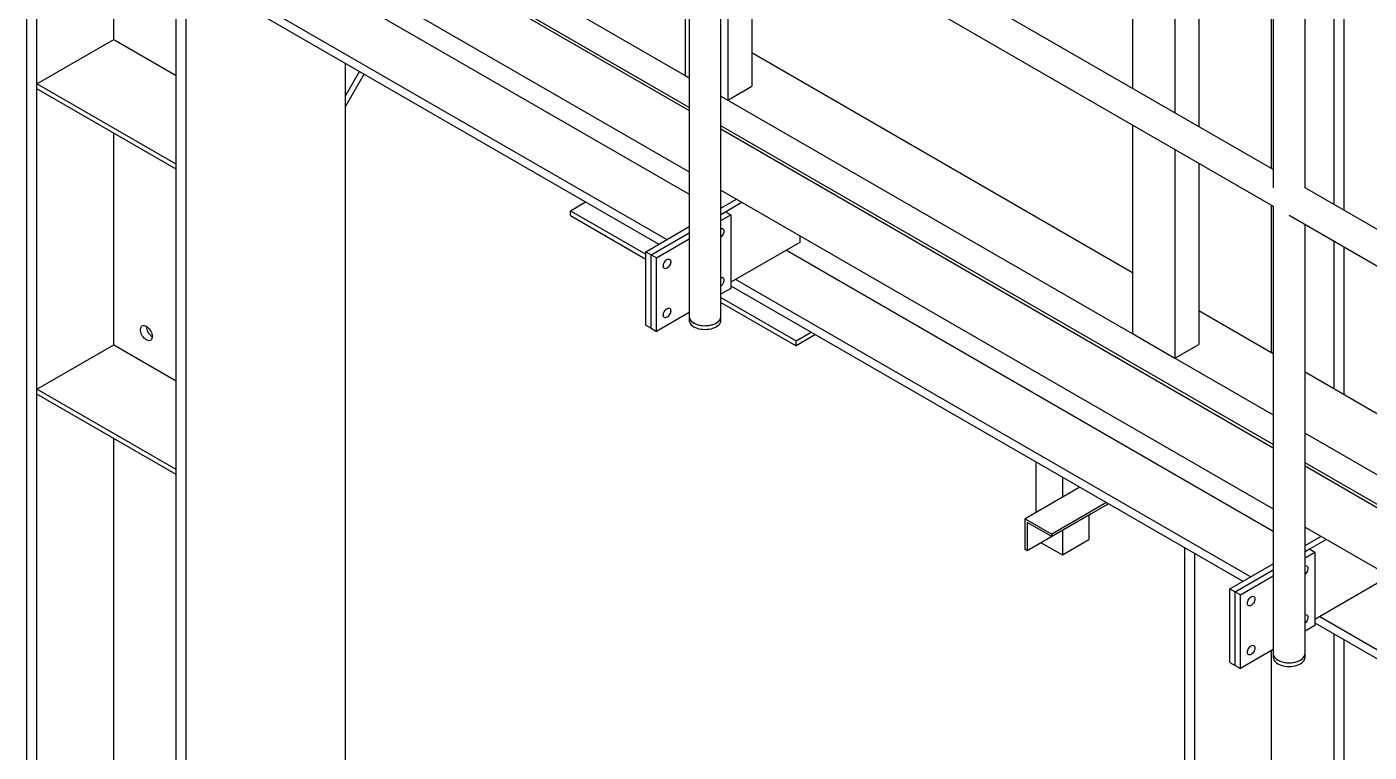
# Model space of a CAD drawing. Header units: millimetres. Extents: x 0 to 16187, y -20471 to 6290.
# Drawn here: x 1632.4 to 1766.5, y 5507.8 to 5580.2 of the extents above; entities that cross this region are included whole.
import ezdxf

# ---------------------------------------------------------------- set-up
doc = ezdxf.new("R2010")
doc.units = ezdxf.units.MM

msp = doc.modelspace()

# ---------------------------------------------------------------- linework, layer by layer
at = {"color": 7, "linetype": 'Continuous', "lineweight": 25}
for p, q in [((1762.94292, 5649.90379), (1762.94292, 5562.49558)), ((1763.95054, 5649.3221), (1763.95054, 5561.91389)), ((1643.40518, 5606.98421), (1698.57649, 5575.1345)), ((1698.57649, 5572.17233), (1643.40518, 5604.02205)), ((1643.40518, 5603.71589), (1698.57649, 5571.86617)), ((1749.47253, 5603.87013), (1749.47253, 5570.27186)), ((1747.08605, 5602.49244), (1747.08605, 5571.64955)), ((1742.84341, 5601.88014), (1742.84341, 5574.09878)), ((1643.40518, 5597.59184), (1698.57649, 5565.74212)), ((1756.9128, 5565.97669), (1701.74149, 5597.82641)), ((1698.18961, 5596.22234), (1698.18961, 5575.35784)), ((1698.57649, 5595.99899), (1698.57649, 5551.28848)), ((1700.15912, 5595.08536), (1756.9128, 5562.32216)), ((1701.74149, 5551.28848), (1701.74149, 5594.17188)), ((1702.43225, 5593.77311), (1702.43225, 5572.90861)), ((1756.9128, 5593.85615), (1756.9128, 5564.14957)), ((1760.0778, 5564.14957), (1760.0778, 5593.85615)), ((1632.42868, 5383.30226), (1632.42868, 5591.76533)), ((1649.95588, 5591.59754), (1698.57649, 5563.52945)), ((1704.81874, 5592.39542), (1704.81874, 5574.2863)), ((1633.43631, 5383.71859), (1633.43631, 5591.18364)), ((1644.38763, 5588.04589), (1695.53658, 5558.51823)), ((1644.89122, 5588.67378), (1696.33221, 5558.97753)), ((1756.71154, 5587.48357), (1756.71154, 5566.09288)), ((1641.09958, 5578.94992), (1641.09958, 5583.78527)), ((1647.33096, 5374.69936), (1647.33096, 5583.16243)), ((1648.33858, 5374.11767), (1648.33858, 5582.58074)), ((1633.43631, 5574.52601), (1641.09958, 5578.94992)), ((1641.09958, 5578.94992), (1647.33096, 5575.35262)), ((1704.81874, 5577.65398), (1742.84341, 5555.70281)), ((1664.24849, 5383.30226), (1664.24849, 5576.58046)), ((1664.24849, 5573.34136), (1665.65109, 5575.77075)), ((1664.24849, 5572.25877), (1666.11988, 5575.50013)), ((1698.18961, 5575.35784), (1698.57649, 5575.1345)), ((1633.43631, 5574.03608), (1633.43631, 5574.52601)), ((1647.33096, 5566.5048), (1633.43631, 5574.52601)), ((1647.33096, 5566.01487), (1633.43631, 5574.03608)), ((1702.43225, 5572.90861), (1704.81874, 5574.2863)), ((1701.74149, 5573.30738), (1702.43225, 5572.90861)), ((1701.74149, 5573.30738), (1756.9128, 5541.45766)), ((1756.9128, 5538.49549), (1701.74149, 5570.34521)), ((1701.74149, 5570.03906), (1756.9128, 5538.18934)), ((1742.84341, 5570.44425), (1742.84341, 5549.57975)), ((1641.09958, 5548.45212), (1641.09958, 5569.61217)), ((1747.08605, 5567.99502), (1747.08605, 5547.13053)), ((1647.33096, 5566.01487), (1647.33096, 5566.5048)), ((1749.47253, 5566.61734), (1749.47253, 5548.50821)), ((1701.74149, 5563.915), (1756.9128, 5532.06528)), ((1815.24911, 5532.29985), (1760.0778, 5564.14957)), ((1686.70797, 5561.85933), (1688.22848, 5562.73711)), ((1701.74149, 5562.10024), (1703.31329, 5563.00762)), ((1701.74149, 5561.48794), (1703.84362, 5562.70147)), ((1756.71154, 5562.43835), (1756.71154, 5547.69691)), ((1756.9128, 5562.32216), (1756.9128, 5517.61165)), ((1686.70797, 5561.85933), (1694.23865, 5557.51196)), ((1686.70797, 5561.36941), (1686.70797, 5561.85933)), ((1686.70797, 5561.36941), (1694.23865, 5557.02204)), ((1701.74149, 5561.48794), (1702.1936, 5561.74894)), ((1701.74149, 5560.87563), (1702.72393, 5561.44278)), ((1702.1936, 5561.74894), (1702.72393, 5561.44278)), ((1702.72393, 5561.44278), (1702.72393, 5554.09392)), ((1758.49543, 5561.40853), (1815.24911, 5528.64532)), ((1694.23865, 5557.76895), (1698.57649, 5560.27313)), ((1694.76898, 5557.46279), (1698.57649, 5559.66082)), ((1709.61823, 5559.36786), (1709.61823, 5558.68621)), ((1760.0778, 5517.61165), (1760.0778, 5560.49504)), ((1695.29931, 5557.15664), (1698.57649, 5559.04852)), ((1709.61823, 5558.68621), (1702.72393, 5554.70622)), ((1708.29219, 5557.9207), (1756.9128, 5529.85262)), ((1762.94292, 5558.84105), (1762.94292, 5544.09961)), ((1763.95054, 5558.25936), (1763.95054, 5543.51792)), ((1694.23865, 5557.76895), (1694.76898, 5557.46279)), ((1694.23865, 5550.42008), (1694.23865, 5557.76895)), ((1694.76898, 5557.46279), (1695.29931, 5557.15664)), ((1694.76898, 5550.11393), (1694.76898, 5557.46279)), ((1695.29931, 5549.80777), (1695.29931, 5557.15664)), ((1702.72393, 5554.09392), (1701.74149, 5553.52676)), ((1702.72393, 5554.36906), (1753.87289, 5524.84139)), ((1703.22753, 5554.99694), (1754.66852, 5525.30069)), ((1701.74149, 5553.18066), (1709.247, 5548.84783)), ((1701.74149, 5552.69074), (1709.247, 5548.35791)), ((1698.57649, 5551.69965), (1695.29931, 5549.80777)), ((1698.57649, 5551.28848), (1698.57649, 5550.92104)), ((1701.74149, 5550.92104), (1701.74149, 5551.28848)), ((1749.47253, 5551.8759), (1756.9128, 5547.58072)), ((1694.23865, 5550.42008), (1694.76898, 5550.11393)), ((1694.76898, 5550.11393), (1695.29931, 5549.80777)), ((1709.247, 5548.84783), (1710.7675, 5549.7256)), ((1711.19184, 5549.48064), (1709.247, 5548.35791)), ((1709.247, 5548.35791), (1709.247, 5548.84783)), ((1742.84341, 5549.57975), (1747.08605, 5547.13053)), ((1633.43631, 5544.02821), (1641.09958, 5548.45212)), ((1641.09958, 5548.45212), (1647.33096, 5544.85482)), ((1747.08605, 5547.13053), (1749.47253, 5548.50821)), ((1760.0778, 5545.75361), (1815.24911, 5513.90389)), ((1647.33096, 5536.007), (1633.43631, 5544.02821)), ((1633.43631, 5543.53828), (1633.43631, 5544.02821)), ((1647.33096, 5535.51707), (1633.43631, 5543.53828)), ((1760.0778, 5539.63055), (1815.24911, 5507.78083)), ((1641.09958, 5387.14448), (1641.09958, 5539.11437)), ((1733.1914, 5536.78056), (1733.1914, 5531.69737)), ((1815.24911, 5504.81866), (1760.0778, 5536.66838)), ((1647.33096, 5535.51707), (1647.33096, 5536.007)), ((1735.84305, 5535.2498), (1735.84305, 5533.22813)), ((1760.0778, 5536.36222), (1815.24911, 5504.51251)), ((1737.59405, 5534.23897), (1732.13074, 5531.08506)), ((1740.2457, 5532.7082), (1734.78239, 5529.5543)), ((1740.45787, 5532.58572), (1734.78239, 5529.30933)), ((1738.70683, 5531.57441), (1732.34287, 5527.90057)), ((1738.4947, 5531.45195), (1738.4947, 5529.00229)), ((1738.70683, 5531.57487), (1738.70683, 5531.57441)), ((1732.13074, 5531.08506), (1734.78239, 5529.5543)), ((1732.13074, 5528.02303), (1732.13074, 5531.08506)), ((1734.78239, 5529.30933), (1732.34287, 5530.71764)), ((1732.34287, 5530.71764), (1732.34287, 5527.90057)), ((1735.84305, 5529.92118), (1735.84305, 5527.47152)), ((1760.0778, 5530.23817), (1815.24911, 5498.38845)), ((1733.72135, 5528.69635), (1735.84305, 5527.47152)), ((1734.78239, 5529.5543), (1734.78239, 5529.30933)), ((1735.84305, 5527.47152), (1738.4947, 5529.00229)), ((1760.0778, 5528.42341), (1761.6496, 5529.33079)), ((1760.0778, 5527.8111), (1762.17993, 5529.02464)), ((1732.34287, 5527.90057), (1732.13074, 5528.02303)), ((1748.04064, 5528.20828), (1748.04064, 5450.04363)), ((1749.04827, 5527.62659), (1749.04827, 5449.46193)), ((1760.0778, 5527.8111), (1760.52991, 5528.0721)), ((1760.0778, 5527.1988), (1761.06024, 5527.76595)), ((1760.52991, 5528.0721), (1761.06024, 5527.76595)), ((1761.06024, 5527.76595), (1761.06024, 5520.41708)), ((1752.57496, 5524.09211), (1756.9128, 5526.59629)), ((1753.10529, 5523.78596), (1756.9128, 5525.98399)), ((1753.63562, 5523.47981), (1756.9128, 5525.37168)), ((1767.95454, 5525.00938), (1761.06024, 5521.02939)), ((1752.57496, 5516.74324), (1752.57496, 5524.09211)), ((1752.57496, 5524.09211), (1753.10529, 5523.78596)), ((1753.10529, 5516.43709), (1753.10529, 5523.78596)), ((1753.10529, 5523.78596), (1753.63562, 5523.47981)), ((1753.63562, 5516.13094), (1753.63562, 5523.47981)), ((1761.06024, 5520.41708), (1760.0778, 5519.84993)), ((1761.06024, 5520.69222), (1812.2092, 5491.16456)), ((1761.56384, 5521.32011), (1813.00483, 5491.62386)), ((1762.94292, 5519.60538), (1762.94292, 5504.41555)), ((1756.9128, 5518.02281), (1753.63562, 5516.13094)), ((1756.71154, 5517.90663), (1756.71154, 5453.88585)), ((1763.95054, 5519.02369), (1763.95054, 5504.41555)), ((1752.57496, 5516.74324), (1753.10529, 5516.43709)), ((1753.10529, 5516.43709), (1753.63562, 5516.13094)), ((1756.9128, 5517.61165), (1756.9128, 5517.2442)), ((1760.0778, 5517.2442), (1760.0778, 5517.61165))]:
    msp.add_line(p, q, dxfattribs=at)
at = {"color": 7, "linetype": 'Continuous', "lineweight": 25, "flags": 128}
for points in [[(1701.74149, 5560.06988), (1701.74588, 5560.07129), (1701.82435, 5560.08488), (1701.89473, 5560.07444), (1701.95351, 5560.0405), (1701.99774, 5559.98475), (1702.0252, 5559.90999), (1702.03451, 5559.81997), (1702.0252, 5559.71921), (1701.99774, 5559.61275), (1701.95351, 5559.50594), (1701.89473, 5559.40413), (1701.82435, 5559.31242), (1701.74588, 5559.23542), (1701.74149, 5559.23176)], [(1695.98874, 5556.32983), (1695.99805, 5556.43059), (1696.02551, 5556.53705), (1696.06973, 5556.64386), (1696.12852, 5556.74568), (1696.1989, 5556.83738), (1696.27737, 5556.91438), (1696.35997, 5556.97282), (1696.44258, 5557.00976), (1696.52105, 5557.02335), (1696.59143, 5557.01291), (1696.65021, 5556.97897), (1696.69444, 5556.92322), (1696.7219, 5556.84846), (1696.73121, 5556.75844), (1696.7219, 5556.65768), (1696.69444, 5556.55122), (1696.65021, 5556.44441), (1696.59143, 5556.34259), (1696.52105, 5556.25089), (1696.44258, 5556.17389), (1696.35997, 5556.11545), (1696.27737, 5556.07851), (1696.1989, 5556.06492), (1696.12852, 5556.07536), (1696.06973, 5556.1093), (1696.02551, 5556.16505), (1695.99805, 5556.23981), (1695.98874, 5556.32983)], [(1701.74149, 5555.17064), (1701.74588, 5555.17204), (1701.82435, 5555.18564), (1701.89473, 5555.1752), (1701.95351, 5555.14125), (1701.99774, 5555.0855), (1702.0252, 5555.01075), (1702.03451, 5554.92073), (1702.0252, 5554.81996), (1701.99774, 5554.71351), (1701.95351, 5554.60669), (1701.89473, 5554.50488), (1701.82435, 5554.41317), (1701.74588, 5554.33617), (1701.74149, 5554.33251)], [(1695.98874, 5551.43058), (1695.99805, 5551.53135), (1696.02551, 5551.63781), (1696.06973, 5551.74462), (1696.12852, 5551.84643), (1696.1989, 5551.93814), (1696.27737, 5552.01514), (1696.35997, 5552.07357), (1696.44258, 5552.11051), (1696.52105, 5552.12411), (1696.59143, 5552.11367), (1696.65021, 5552.07972), (1696.69444, 5552.02397), (1696.7219, 5551.94922), (1696.73121, 5551.8592), (1696.7219, 5551.75843), (1696.69444, 5551.65198), (1696.65021, 5551.54516), (1696.59143, 5551.44335), (1696.52105, 5551.35164), (1696.44258, 5551.27464), (1696.35997, 5551.21621), (1696.27737, 5551.17927), (1696.1989, 5551.16568), (1696.12852, 5551.17611), (1696.06973, 5551.21006), (1696.02551, 5551.26581), (1695.99805, 5551.34057), (1695.98874, 5551.43058)], [(1698.57649, 5551.28848), (1698.59003, 5551.16924), (1698.63042, 5551.05204), (1698.69695, 5550.93888), (1698.78851, 5550.8317), (1698.90351, 5550.73234), (1699.04, 5550.6425)], [(1698.57649, 5551.28848), (1698.58104, 5551.21931), (1698.61017, 5551.101), (1698.66581, 5550.9859), (1698.747, 5550.87598), (1698.85235, 5550.77311), (1698.98006, 5550.67906), (1699.12793, 5550.59544), (1699.29345, 5550.52368), (1699.47378, 5550.465), (1699.66583, 5550.42042), (1699.86633, 5550.39068), (1700.07182, 5550.37631), (1700.27881, 5550.37755), (1700.48375, 5550.39437), (1700.68314, 5550.42649), (1700.87355, 5550.47336), (1701.05174, 5550.53418), (1701.21465, 5550.6079), (1701.3595, 5550.69327), (1701.48381, 5550.78882), (1701.58545, 5550.89292), (1701.66269, 5551.00379), (1701.71419, 5551.11953), (1701.73909, 5551.23816), (1701.74149, 5551.28848)], [(1699.04, 5550.6425), (1699.19563, 5550.56371), (1699.36774, 5550.49732), (1699.5534, 5550.44447), (1699.74941, 5550.40605), (1699.95243, 5550.38274), (1700.15899, 5550.37492), (1700.36555, 5550.38274), (1700.56857, 5550.40605), (1700.76459, 5550.44447), (1700.95024, 5550.49732), (1701.12236, 5550.56371), (1701.27799, 5550.6425), (1701.41447, 5550.73234), (1701.52948, 5550.8317), (1701.62103, 5550.93888), (1701.68757, 5551.05204), (1701.72795, 5551.16924), (1701.74149, 5551.28848)], [(1644.94447, 5549.29454), (1644.9351, 5549.17967), (1644.90727, 5549.07931), (1644.8619, 5548.9967), (1644.80042, 5548.93448), (1644.72483, 5548.89466), (1644.63755, 5548.87851), (1644.54138, 5548.88656), (1644.43942, 5548.91855), (1644.33494, 5548.97345), (1644.2313, 5549.04949), (1644.13183, 5549.14423), (1644.03974, 5549.25462), (1643.95797, 5549.37713), (1643.88916, 5549.5078), (1643.83552, 5549.64244), (1643.79877, 5549.77672), (1643.78009, 5549.90633), (1643.78009, 5550.02711), (1643.79877, 5550.13515), (1643.83552, 5550.22701), (1643.88916, 5550.29972), (1643.95797, 5550.35094), (1644.03974, 5550.37904), (1644.13183, 5550.3831), (1644.2313, 5550.363), (1644.33494, 5550.31938), (1644.43942, 5550.25365), (1644.54138, 5550.16792), (1644.63755, 5550.06493), (1644.72483, 5549.94801), (1644.80042, 5549.82091), (1644.8619, 5549.68772), (1644.90727, 5549.55272), (1644.9351, 5549.42024), (1644.94447, 5549.29454)], [(1698.57649, 5550.92104), (1698.59003, 5550.8018), (1698.63042, 5550.68459), (1698.69695, 5550.57144), (1698.78851, 5550.46426), (1698.90351, 5550.3649), (1699.04, 5550.27506)], [(1699.04, 5550.27506), (1699.19563, 5550.19627), (1699.36774, 5550.12988), (1699.5534, 5550.07702), (1699.74941, 5550.03861), (1699.95243, 5550.0153), (1700.15899, 5550.00748), (1700.36555, 5550.0153), (1700.56857, 5550.03861), (1700.76459, 5550.07702), (1700.95024, 5550.12988), (1701.12236, 5550.19627), (1701.27799, 5550.27506), (1701.41447, 5550.3649), (1701.52948, 5550.46426), (1701.62103, 5550.57144), (1701.68757, 5550.68459), (1701.72795, 5550.8018), (1701.74149, 5550.92104)], [(1760.0778, 5526.39305), (1760.08219, 5526.39445), (1760.16066, 5526.40805), (1760.23104, 5526.39761), (1760.28982, 5526.36366), (1760.33405, 5526.30791), (1760.36151, 5526.23316), (1760.37082, 5526.14314), (1760.36151, 5526.04237), (1760.33405, 5525.93592), (1760.28982, 5525.8291), (1760.23104, 5525.72729), (1760.16066, 5525.63558), (1760.08219, 5525.55858), (1760.0778, 5525.55492)], [(1754.32505, 5522.65299), (1754.33436, 5522.75376), (1754.36182, 5522.86022), (1754.40604, 5522.96703), (1754.46482, 5523.06884), (1754.53521, 5523.16055), (1754.61368, 5523.23755), (1754.69628, 5523.29598), (1754.77889, 5523.33292), (1754.85735, 5523.34652), (1754.92774, 5523.33608), (1754.98652, 5523.30213), (1755.03075, 5523.24638), (1755.05821, 5523.17163), (1755.06751, 5523.08161), (1755.05821, 5522.98084), (1755.03075, 5522.87439), (1754.98652, 5522.76757), (1754.92774, 5522.66576), (1754.85735, 5522.57405), (1754.77889, 5522.49705), (1754.69628, 5522.43862), (1754.61368, 5522.40168), (1754.53521, 5522.38809), (1754.46482, 5522.39852), (1754.40604, 5522.43247), (1754.36182, 5522.48822), (1754.33436, 5522.56298), (1754.32505, 5522.65299)], [(1760.0778, 5521.4938), (1760.08219, 5521.49521), (1760.16066, 5521.5088), (1760.23104, 5521.49836), (1760.28982, 5521.46442), (1760.33405, 5521.40867), (1760.36151, 5521.33391), (1760.37082, 5521.24389), (1760.36151, 5521.14313), (1760.33405, 5521.03667), (1760.28982, 5520.92986), (1760.23104, 5520.82805), (1760.16066, 5520.73634), (1760.08219, 5520.65934), (1760.0778, 5520.65568)], [(1754.32505, 5517.75375), (1754.33436, 5517.85451), (1754.36182, 5517.96097), (1754.40604, 5518.06778), (1754.46482, 5518.1696), (1754.53521, 5518.2613), (1754.61368, 5518.3383), (1754.69628, 5518.39674), (1754.77889, 5518.43368), (1754.85735, 5518.44727), (1754.92774, 5518.43683), (1754.98652, 5518.40289), (1755.03075, 5518.34714), (1755.05821, 5518.27238), (1755.06751, 5518.18236), (1755.05821, 5518.0816), (1755.03075, 5517.97514), (1754.98652, 5517.86833), (1754.92774, 5517.76652), (1754.85735, 5517.67481), (1754.77889, 5517.59781), (1754.69628, 5517.53937), (1754.61368, 5517.50243), (1754.53521, 5517.48884), (1754.46482, 5517.49928), (1754.40604, 5517.53322), (1754.36182, 5517.58897), (1754.33436, 5517.66373), (1754.32505, 5517.75375)], [(1756.9128, 5517.61165), (1756.92634, 5517.4924), (1756.96672, 5517.3752), (1757.03326, 5517.26204), (1757.12482, 5517.15487), (1757.23982, 5517.05551), (1757.37631, 5516.96567)], [(1756.9128, 5517.61165), (1756.91734, 5517.54248), (1756.94648, 5517.42417), (1757.00212, 5517.30907), (1757.08331, 5517.19914), (1757.18866, 5517.09628), (1757.31637, 5517.00223), (1757.46424, 5516.91861), (1757.62976, 5516.84685), (1757.81009, 5516.78817), (1758.00214, 5516.74358), (1758.20263, 5516.71385), (1758.40813, 5516.69948), (1758.61512, 5516.70071), (1758.82006, 5516.71753), (1759.01945, 5516.74965), (1759.20986, 5516.79652), (1759.38805, 5516.85734), (1759.55096, 5516.93106), (1759.69581, 5517.01643), (1759.82012, 5517.11198), (1759.92176, 5517.21608), (1759.999, 5517.32695), (1760.0505, 5517.44269), (1760.0754, 5517.56133), (1760.0778, 5517.61165)], [(1756.9128, 5517.2442), (1756.92634, 5517.12496), (1756.96672, 5517.00776), (1757.03326, 5516.8946), (1757.12482, 5516.78743), (1757.23982, 5516.68807), (1757.37631, 5516.59822)], [(1757.37631, 5516.96567), (1757.53194, 5516.88687), (1757.70405, 5516.82048), (1757.88971, 5516.76763), (1758.08572, 5516.72922), (1758.28874, 5516.70591), (1758.4953, 5516.69809), (1758.70186, 5516.70591), (1758.90488, 5516.72922), (1759.1009, 5516.76763), (1759.28655, 5516.82048), (1759.45867, 5516.88687), (1759.6143, 5516.96567), (1759.75078, 5517.05551), (1759.86579, 5517.15487), (1759.95734, 5517.26204), (1760.02388, 5517.3752), (1760.06426, 5517.4924), (1760.0778, 5517.61165)], [(1757.37631, 5516.59822), (1757.53194, 5516.51943), (1757.70405, 5516.45304), (1757.88971, 5516.40019), (1758.08572, 5516.36178), (1758.28874, 5516.33846), (1758.4953, 5516.33065), (1758.70186, 5516.33846), (1758.90488, 5516.36178), (1759.1009, 5516.40019), (1759.28655, 5516.45304), (1759.45867, 5516.51943), (1759.6143, 5516.59822), (1759.75078, 5516.68807), (1759.86579, 5516.78743), (1759.95734, 5516.8946), (1760.02388, 5517.00776), (1760.06426, 5517.12496), (1760.0778, 5517.2442)]]:
    msp.add_lwpolyline(points, dxfattribs=at)
at = {"color": 7, "linetype": 'Continuous', "lineweight": 25}
msp.add_arc((1645.60956, 5550.35202), 1.24933, 182.1590497, 237.8355738, dxfattribs=at)

doc.saveas('drawing.dxf')
